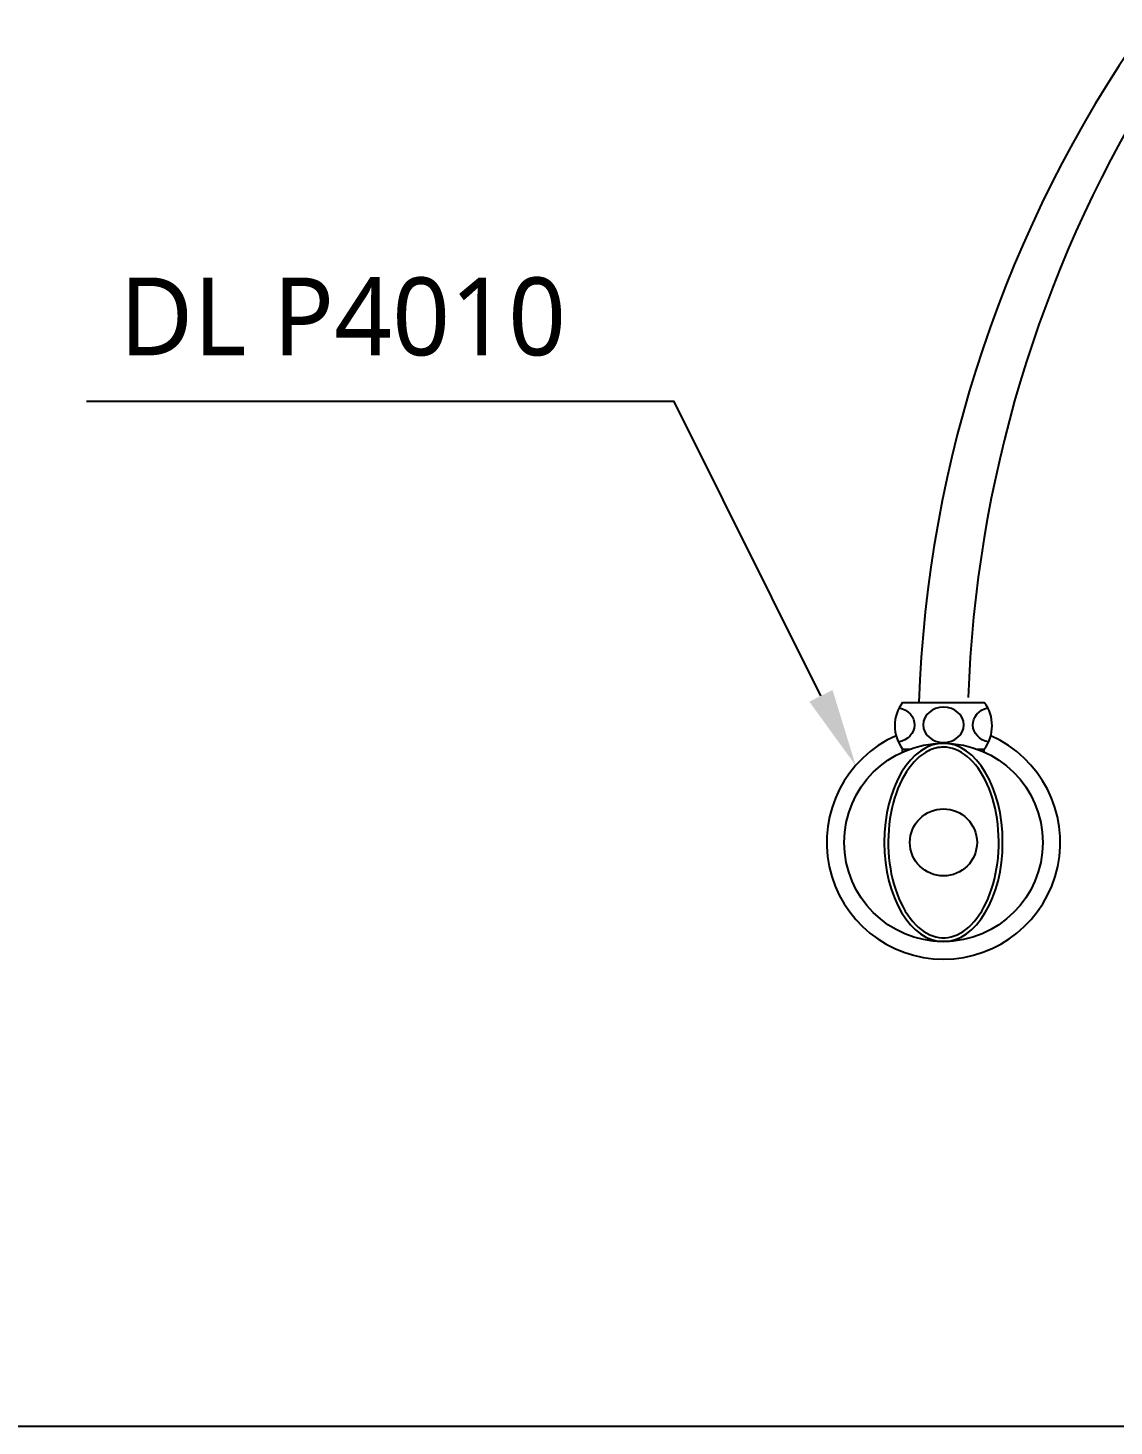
# Model space of a CAD drawing. Extents: x 3571 to 9666, y -561 to 1991.
# Drawn here: x 4642.4 to 4921.5, y -189.6 to 169.8 of the extents above; entities that cross this region are included whole.
import ezdxf

# ---------------------------------------------------------------- set-up
doc = ezdxf.new("R2010")
doc.units = 0
doc.header["$LTSCALE"] = 20
doc.header["$MEASUREMENT"] = 0
for name, color, linetype in [('2', 2, 'CONTINUOUS'), ('3', 3, 'CONTINUOUS'), ('4', 4, 'CONTINUOUS'), ('6', 6, 'CONTINUOUS')]:
    doc.layers.add(name, color=color, linetype=linetype)
doc.styles.add('ROMANS', font='NanumGothic.ttf', dxfattribs={"height": 10.144927})

msp = doc.modelspace()

# ---------------------------------------------------------------- linework, layer by layer
at = {"layer": '3', "extrusion": (0, 0, -1)}
msp.add_lwpolyline([(-4846.16, -1.9), (-4808.41, 73.8), (-4657.4, 73.8)], dxfattribs=at)
msp.add_solid([(-4843.17, -3.39), (-4855.08, -19.8), (-4849.14, -0.41)], dxfattribs=at)
at = {"layer": '4'}
for p, q in [((4867.14, -3.57), (4871.29, -3.57)), ((4871.29, -3.57), (4888.14, -3.57)), ((4867.14, -16.33), (4867.14, -15.57)), ((4867.14, -15.57), (4869.03, -15.57)), ((4868.39, -15.81), (4868.39, -15.57)), ((4886.26, -15.57), (4888.14, -15.57)), ((4886.89, -15.81), (4886.89, -15.57)), ((4888.14, -16.33), (4888.14, -15.57))]:
    msp.add_line(p, q, dxfattribs=at)
for radius in [25.5, 8.62]:
    msp.add_circle((4877.64, -39.57), radius, dxfattribs=at)
for centre, radius, start, end in [((5193, -14.84), 321.9, 145.0024, 177.9934), ((5205.7, -13.6), 321.9, 148.6203, 177.9934), ((4875.14, -9.57), 10, 143.1301, 216.8699), ((4880.14, -9.57), 10, 323.1301, 36.8699), ((4877.64, -39.57), 30, 113.9173, 66.0827)]:
    msp.add_arc(centre, radius, start, end, dxfattribs=at)
at = {"layer": '4', "extrusion": (0, 0, -1)}
for centre, start_param, end_param in [((4864.96, -9.34), 1.824119, 4.49897), ((4890.42, -9.34), 4.942097, 7.58465)]:
    msp.add_ellipse(centre, major_axis=(-5.23, 0), ratio=0.866391, start_param=start_param, end_param=end_param, dxfattribs=at)
for centre, major_axis, ratio in [((4877.64, -9.34), (-5.23, 0), 0.866391), ((4877.64, -39.57), (0, 25.5), 0.596529)]:
    msp.add_ellipse(centre, major_axis=major_axis, ratio=ratio, dxfattribs=at)
at = {"layer": '4'}
msp.add_open_spline([(4877.64, -15.07), (4879.72, -15.07), (4881.82, -15.88), (4885.72, -19.12), (4887.49, -21.56), (4890.22, -27.59), (4891.17, -31.17), (4892.02, -38.69), (4891.92, -42.62), (4890.69, -49.98), (4889.56, -53.4), (4886.54, -58.99), (4884.67, -61.14), (4880.66, -63.79), (4878.56, -64.29), (4874.4, -63.69), (4872.32, -62.56), (4868.57, -58.73), (4866.92, -56.03), (4864.5, -49.6), (4863.74, -45.9), (4863.28, -38.28), (4863.58, -34.38), (4865.18, -27.24), (4866.48, -24), (4869.75, -18.9), (4871.72, -17.04), (4875.04, -15.39), (4876.34, -15.07), (4877.64, -15.07)], degree=3, knots=[0, 0, 0, 0, 0.46111, 0.46111, 0.922219, 0.922219, 1.383329, 1.383329, 1.844439, 1.844439, 2.305549, 2.305549, 2.766658, 2.766658, 3.227768, 3.227768, 3.688878, 3.688878, 4.149988, 4.149988, 4.611097, 4.611097, 5.072207, 5.072207, 5.533317, 5.533317, 5.994427, 5.994427, 6.283185, 6.283185, 6.283185, 6.283185], dxfattribs=at)
at = {"layer": '6'}
msp.add_lwpolyline([(3727.64, -189.59), (5127.58, -189.59)], dxfattribs=at)

# ---------------------------------------------------------------- texts
at = {"layer": '2', "insert": (4665.87, 95.49), "char_height": 20, "attachment_point": 4, "style": 'ROMANS'}
msp.add_mtext('DL P4010', dxfattribs=at)

doc.saveas('drawing.dxf')
